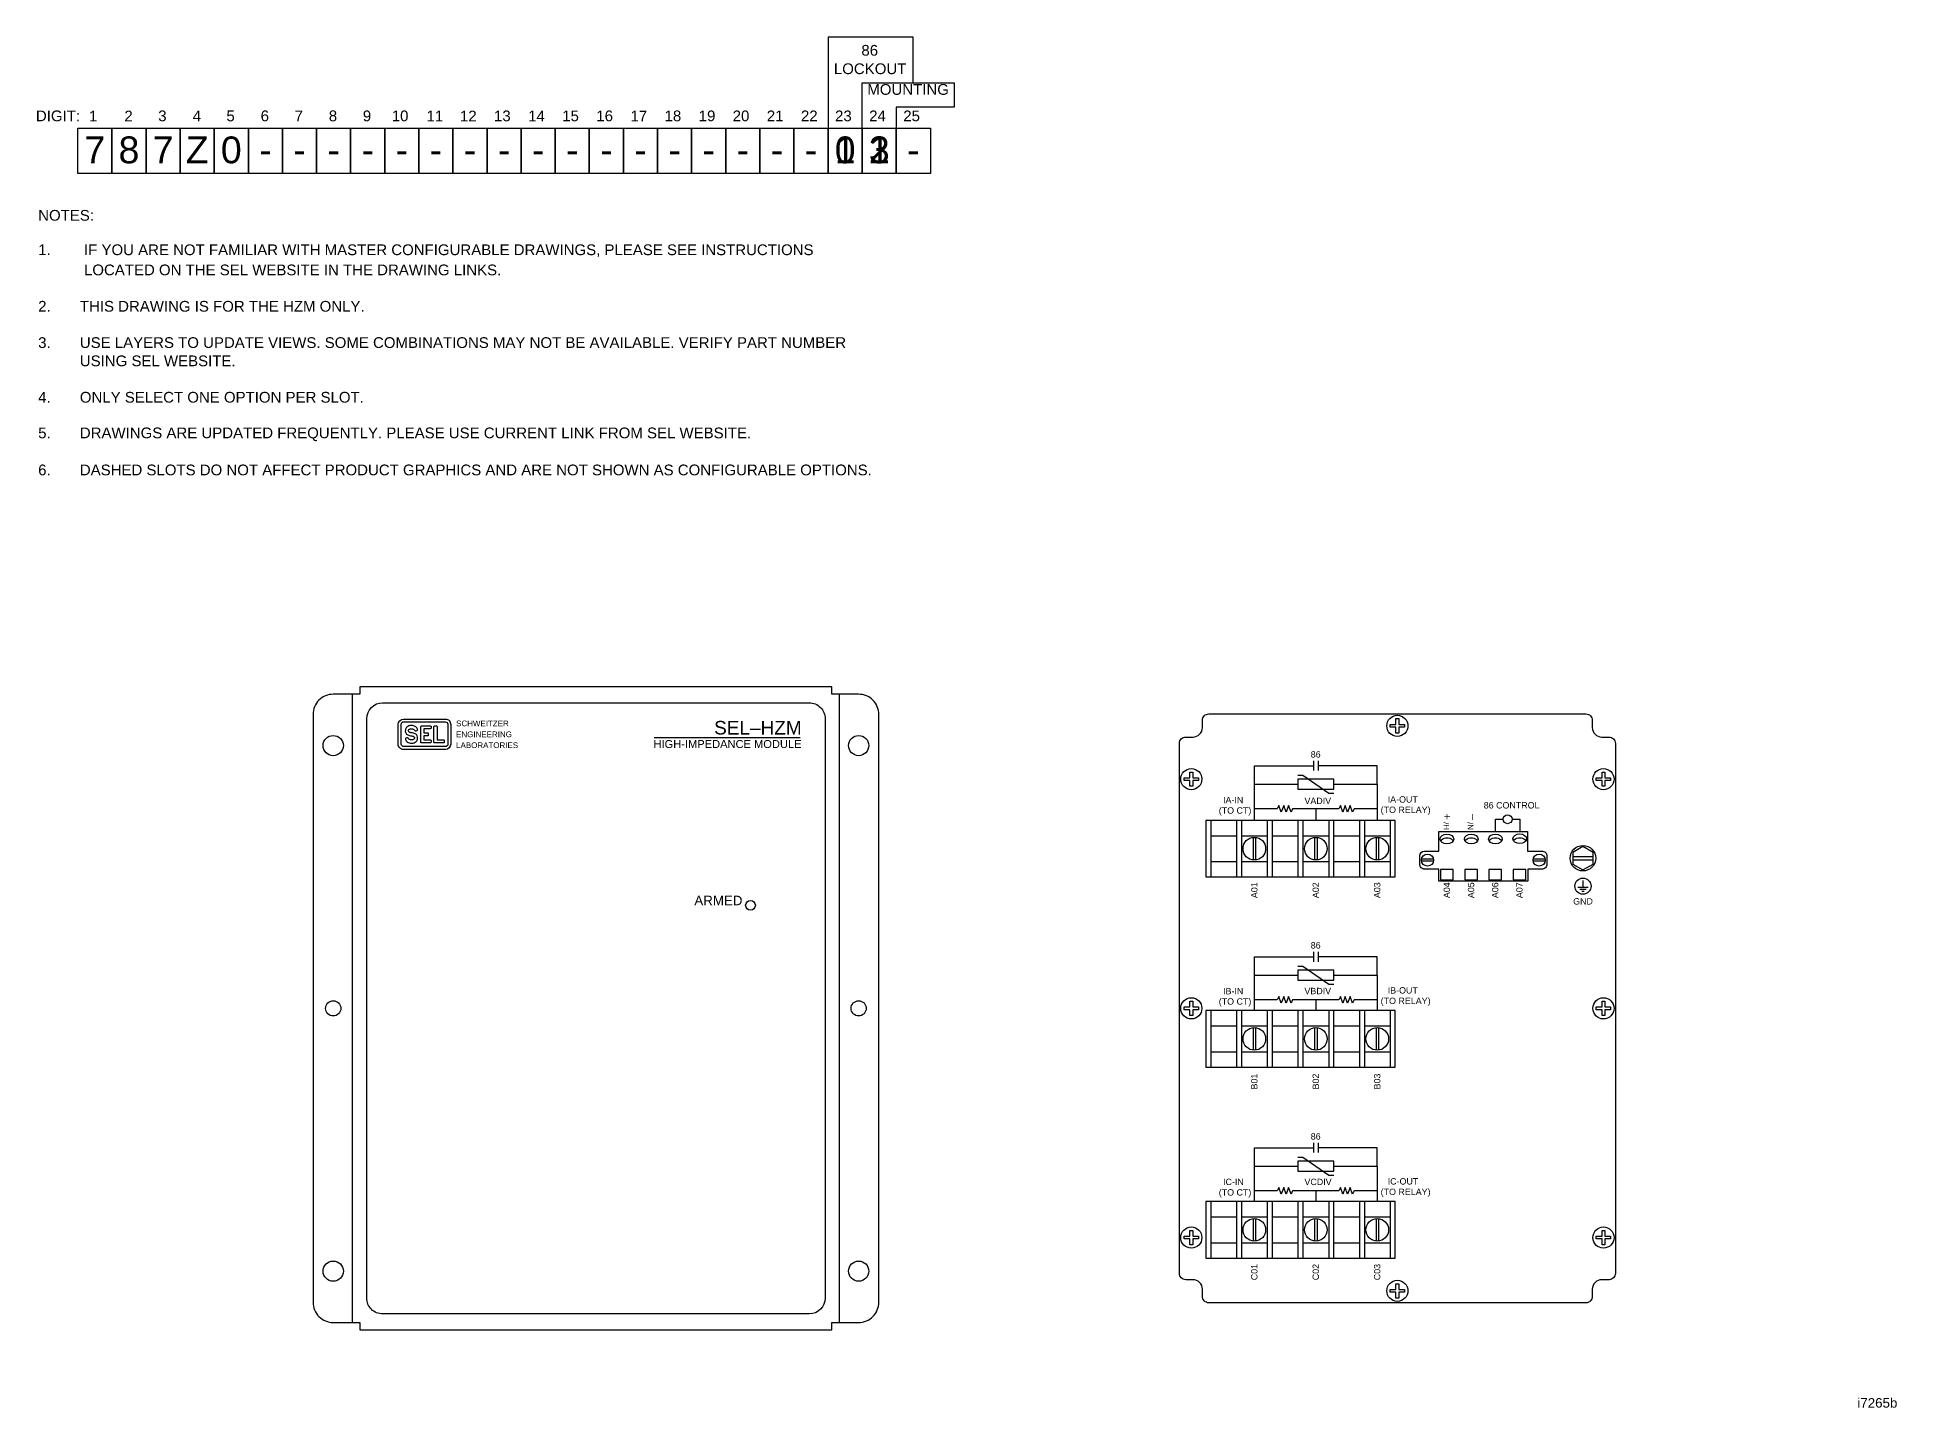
# Model space of a CAD drawing. Extents: x 0.5 to 23.5, y 0.5 to 17.5.
import ezdxf
from ezdxf.enums import TextEntityAlignment as Align

# ---------------------------------------------------------------- set-up
doc = ezdxf.new("R2010")
doc.units = 0
doc.header["$MEASUREMENT"] = 0
for name, color, linetype in [('1_00_____86_LOCKOUT_', 7, 'CONTINUOUS'), ('1_01__NONE', 7, 'CONTINUOUS'), ('1_02__YES', 7, 'CONTINUOUS'), ('2_00_____MOUNTING_', 7, 'CONTINUOUS'), ('2_01__PANEL_MOUNT', 7, 'CONTINUOUS'), ('2_02__19IN_BEZEL_MOUNT', 7, 'CONTINUOUS'), ('2_03__SURFACE_MOUNT', 7, 'CONTINUOUS'), ('3_00_____DWG_', 7, 'CONTINUOUS')]:
    doc.layers.add(name, color=color, linetype=linetype)
doc.styles.add('ARIAL', font='arial.ttf')

msp = doc.modelspace()

# ---------------------------------------------------------------- linework, layer by layer
at = {"layer": '1_00_____86_LOCKOUT_'}
msp.add_lwpolyline([(0.99, 16.326), (1.412, 16.326), (1.412, 15.763), (0.99, 15.763)], close=True, dxfattribs=at)
at = {"layer": '1_02__YES'}
for points in [[(15.546, 8.21), (15.546, 8.439), (16.278, 8.439)], [(16.278, 8.499), (16.278, 8.379)], [(16.334, 8.499), (16.334, 8.379)], [(17.066, 8.211), (17.066, 8.439), (16.334, 8.439)], [(18.528, 7.625), (18.528, 7.778), (18.623, 7.778)], [(18.733, 7.778), (18.828, 7.778), (18.828, 7.625)], [(17.614, 7.288), (17.761, 7.288)], [(17.761, 7.258), (17.614, 7.258)], [(18.994, 7.288), (19.141, 7.288)], [(19.141, 7.258), (18.994, 7.258)], [(15.546, 5.848), (15.546, 6.076), (16.278, 6.076)], [(16.278, 6.136), (16.278, 6.016)], [(16.334, 6.136), (16.334, 6.016)], [(17.066, 5.849), (17.066, 6.076), (16.334, 6.076)], [(15.546, 3.486), (15.546, 3.714), (16.278, 3.714)], [(16.278, 3.774), (16.278, 3.654)], [(16.334, 3.774), (16.334, 3.654)], [(17.066, 3.487), (17.066, 3.714), (16.334, 3.714)]]:
    msp.add_lwpolyline(points, dxfattribs=at)
msp.add_lwpolyline([(17.649, 7.385), (17.828, 7.385), (17.828, 7.625), (18.926, 7.625), (18.926, 7.385), (19.104, 7.385, -0.414214), (19.164, 7.325), (19.164, 7.221, -0.414214), (19.104, 7.161), (18.928, 7.161), (18.928, 7.014), (17.828, 7.014), (17.828, 7.161), (17.652, 7.161, -0.414214), (17.592, 7.221), (17.592, 7.325, -0.40023)], format="xyb", close=True, dxfattribs=at)
for points in [[(17.851, 7.507, -0.266949), (17.912, 7.546, -0.025647), (17.944, 7.546, -0.266949), (18.004, 7.507, -4.334144)], [(18.151, 7.507, -0.266949), (18.212, 7.546, -0.025647), (18.244, 7.546, -0.266949), (18.304, 7.507, -4.334144)], [(18.451, 7.507, -0.266949), (18.512, 7.546, -0.025647), (18.544, 7.546, -0.266949), (18.605, 7.507, -4.334144)], [(18.751, 7.51, -0.266949), (18.812, 7.549, -0.025647), (18.844, 7.549, -0.266949), (18.904, 7.51, -4.334144)]]:
    msp.add_lwpolyline(points, format="xyb", dxfattribs=at)
for points in [[(17.85, 7.156), (17.85, 7.028), (18.005, 7.028), (18.005, 7.156)], [(18.15, 7.156), (18.15, 7.028), (18.305, 7.028), (18.305, 7.156)], [(18.448, 7.156), (18.448, 7.028), (18.603, 7.028), (18.603, 7.156)], [(18.748, 7.156), (18.748, 7.028), (18.903, 7.028), (18.903, 7.156)]]:
    msp.add_lwpolyline(points, close=True, dxfattribs=at)
for centre, radius in [((18.678, 7.778), 0.055), ((17.688, 7.273), 0.075), ((19.068, 7.273), 0.075), ((9.312, 6.714), 0.06)]:
    msp.add_circle(centre, radius, dxfattribs=at)
for centre in [(17.928, 7.533), (18.228, 7.533), (18.528, 7.533), (18.828, 7.536)]:
    msp.add_ellipse(centre, major_axis=(-0.085, 0), ratio=0.707004, dxfattribs=at)
at = {"layer": '2_00_____MOUNTING_'}
msp.add_lwpolyline([(0.99, 16.326), (1.412, 16.326), (1.412, 15.763), (0.99, 15.763)], close=True, dxfattribs=at)
at = {"layer": '2_03__SURFACE_MOUNT'}
msp.add_lwpolyline([(4.48, 9.414), (4.48, 9.324), (4.15, 9.324, 0.414214), (3.9, 9.074), (3.9, 1.804, 0.414214), (4.15, 1.554), (4.48, 1.554), (4.48, 1.464), (10.32, 1.464), (10.32, 1.554), (10.65, 1.554, 0.414214), (10.9, 1.804), (10.9, 9.074, 0.414214), (10.65, 9.324), (10.35, 9.324), (10.32, 9.324), (10.32, 9.414), (4.481, 9.414)], format="xyb", dxfattribs=at)
for points in [[(4.39, 1.554), (4.39, 9.324)], [(10.41, 9.324), (10.41, 1.554)]]:
    msp.add_lwpolyline(points, dxfattribs=at)
for centre, radius in [((4.15, 8.689), 0.125), ((10.65, 8.689), 0.125), ((4.15, 5.439), 0.094), ((10.65, 5.439), 0.094), ((4.15, 2.189), 0.125), ((10.65, 2.189), 0.125)]:
    msp.add_circle(centre, radius, dxfattribs=at)
at = {"layer": '3_00_____DWG_'}
for points in [[(10.272, 17.451), (10.272, 16.326), (10.693, 16.326), (10.694, 16.888), (11.326, 16.888), (11.326, 17.451)], [(0.99, 16.326), (1.412, 16.326), (1.412, 15.763), (0.99, 15.763)], [(1.412, 16.326), (1.834, 16.326), (1.834, 15.763), (1.412, 15.763)], [(1.834, 16.326), (2.256, 16.326), (2.256, 15.763), (1.834, 15.763)], [(2.256, 16.326), (2.678, 16.326), (2.678, 15.763), (2.256, 15.763)], [(2.678, 16.326), (3.1, 16.326), (3.1, 15.763), (2.678, 15.763)], [(3.1, 16.326), (3.522, 16.326), (3.522, 15.763), (3.1, 15.763)], [(3.522, 16.326), (3.943, 16.326), (3.943, 15.763), (3.522, 15.763)], [(3.943, 16.326), (4.365, 16.326), (4.365, 15.763), (3.943, 15.763)], [(4.365, 16.326), (4.787, 16.326), (4.787, 15.763), (4.365, 15.763)], [(4.787, 16.326), (5.209, 16.326), (5.209, 15.763), (4.787, 15.763)], [(5.209, 16.326), (5.631, 16.326), (5.631, 15.763), (5.209, 15.763)], [(5.631, 16.326), (6.053, 16.326), (6.053, 15.763), (5.631, 15.763)], [(6.053, 16.326), (6.475, 16.326), (6.475, 15.763), (6.053, 15.763)], [(6.475, 16.326), (6.897, 16.326), (6.897, 15.763), (6.475, 15.763)], [(6.897, 16.326), (7.318, 16.326), (7.318, 15.763), (6.897, 15.763)], [(7.318, 16.326), (7.74, 16.326), (7.74, 15.763), (7.318, 15.763)], [(7.74, 16.326), (8.162, 16.326), (8.162, 15.763), (7.74, 15.763)], [(8.162, 16.326), (8.584, 16.326), (8.584, 15.763), (8.162, 15.763)], [(8.584, 16.326), (9.006, 16.326), (9.006, 15.763), (8.584, 15.763)], [(9.006, 16.326), (9.428, 16.326), (9.428, 15.763), (9.006, 15.763)], [(9.428, 16.326), (9.85, 16.326), (9.85, 15.763), (9.428, 15.763)], [(9.85, 16.326), (10.272, 16.326), (10.272, 15.763), (9.85, 15.763)], [(10.272, 16.326), (10.693, 16.326), (10.693, 15.763), (10.272, 15.763)], [(10.693, 16.326), (11.115, 16.326), (11.115, 15.763), (10.693, 15.763)], [(11.115, 16.326), (11.537, 16.326), (11.537, 15.763), (11.115, 15.763)], [(17.297, 9.022), (17.332, 9.022), (17.332, 8.951), (17.403, 8.951), (17.403, 8.916), (17.332, 8.916), (17.332, 8.844), (17.297, 8.844), (17.297, 8.916), (17.226, 8.916), (17.226, 8.951), (17.297, 8.951)], [(14.748, 8.362), (14.783, 8.362), (14.783, 8.291), (14.854, 8.291), (14.854, 8.256), (14.783, 8.256), (14.783, 8.185), (14.748, 8.185), (14.748, 8.256), (14.677, 8.256), (14.677, 8.291), (14.748, 8.291)], [(19.846, 8.362), (19.881, 8.362), (19.881, 8.291), (19.952, 8.291), (19.952, 8.256), (19.881, 8.256), (19.881, 8.185), (19.846, 8.185), (19.846, 8.256), (19.775, 8.256), (19.775, 8.291), (19.846, 8.291)], [(16.084, 8.272), (16.084, 8.149), (16.529, 8.149), (16.529, 8.272), (16.084, 8.272)], [(14.944, 7.764), (14.944, 7.064), (17.287, 7.064), (17.287, 7.764)], [(14.748, 5.528), (14.783, 5.528), (14.783, 5.457), (14.854, 5.457), (14.854, 5.422), (14.783, 5.422), (14.783, 5.35), (14.748, 5.35), (14.748, 5.422), (14.677, 5.422), (14.677, 5.457), (14.748, 5.457)], [(19.846, 5.528), (19.881, 5.528), (19.881, 5.457), (19.952, 5.457), (19.952, 5.422), (19.881, 5.422), (19.881, 5.35), (19.846, 5.35), (19.846, 5.422), (19.775, 5.422), (19.775, 5.457), (19.846, 5.457)], [(14.944, 5.411), (14.944, 4.711), (17.287, 4.711), (17.287, 5.411)], [(14.944, 3.049), (14.944, 2.349), (17.287, 2.349), (17.287, 3.049)], [(14.748, 2.693), (14.783, 2.693), (14.783, 2.622), (14.854, 2.622), (14.854, 2.587), (14.783, 2.587), (14.783, 2.516), (14.748, 2.516), (14.748, 2.587), (14.677, 2.587), (14.677, 2.622), (14.748, 2.622)], [(19.846, 2.693), (19.881, 2.693), (19.881, 2.622), (19.952, 2.622), (19.952, 2.587), (19.881, 2.587), (19.881, 2.516), (19.846, 2.516), (19.846, 2.587), (19.775, 2.587), (19.775, 2.622), (19.846, 2.622)], [(17.297, 2.033), (17.332, 2.033), (17.332, 1.962), (17.403, 1.962), (17.403, 1.927), (17.332, 1.927), (17.332, 1.856), (17.297, 1.856), (17.297, 1.927), (17.226, 1.927), (17.226, 1.962), (17.297, 1.962)]]:
    msp.add_lwpolyline(points, close=True, dxfattribs=at)
for points in [[(10.693, 16.326), (10.694, 16.888), (11.83, 16.888), (11.83, 16.586), (11.115, 16.586), (11.115, 16.326)], [(8.122, 8.789), (9.928, 8.789)], [(16.084, 8.323), (16.145, 8.323), (16.468, 8.099), (16.529, 8.099)], [(15.546, 7.764), (15.546, 8.21), (16.084, 8.21)], [(16.529, 8.211), (17.066, 8.211), (17.066, 7.764)], [(17.066, 7.905), (16.779, 7.905), (16.759, 7.864), (16.729, 7.947), (16.699, 7.864), (16.669, 7.947), (16.639, 7.864), (16.609, 7.947), (16.589, 7.905), (16.019, 7.905), (15.999, 7.864), (15.969, 7.947), (15.939, 7.864), (15.909, 7.947), (15.879, 7.864), (15.849, 7.947), (15.829, 7.905), (15.546, 7.905)], [(16.306, 7.905), (16.306, 7.764)], [(15.005, 7.764), (15.005, 7.064)], [(15.324, 7.764), (15.324, 7.064)], [(15.385, 7.764), (15.385, 7.064)], [(15.705, 7.764), (15.705, 7.064)], [(15.765, 7.764), (15.765, 7.064)], [(16.085, 7.764), (16.085, 7.064)], [(16.146, 7.764), (16.146, 7.064)], [(16.465, 7.764), (16.465, 7.064)], [(16.526, 7.764), (16.526, 7.064)], [(16.846, 7.764), (16.846, 7.064)], [(16.907, 7.764), (16.907, 7.064)], [(17.226, 7.764), (17.226, 7.064)], [(15.005, 7.574), (15.324, 7.574)], [(15.385, 7.574), (15.705, 7.574)], [(15.53, 7.553), (15.53, 7.274)], [(15.56, 7.553), (15.56, 7.274)], [(15.765, 7.574), (16.085, 7.574)], [(16.146, 7.574), (16.465, 7.574)], [(16.291, 7.553), (16.291, 7.274)], [(16.321, 7.553), (16.321, 7.274)], [(16.526, 7.574), (16.846, 7.574)], [(16.907, 7.574), (17.226, 7.574)], [(17.051, 7.553), (17.051, 7.274)], [(17.081, 7.553), (17.081, 7.274)], [(19.61, 7.44), (19.485, 7.368), (19.485, 7.223), (19.61, 7.151), (19.735, 7.223), (19.735, 7.368), (19.61, 7.44)], [(15.005, 7.254), (15.324, 7.254)], [(15.385, 7.254), (15.705, 7.254)], [(15.765, 7.254), (16.085, 7.254)], [(16.146, 7.254), (16.465, 7.254)], [(16.526, 7.254), (16.846, 7.254)], [(16.907, 7.254), (17.226, 7.254)], [(19.485, 7.316), (19.735, 7.316)], [(19.485, 7.276), (19.735, 7.276)], [(19.549, 6.939), (19.673, 6.939)], [(19.572, 6.914), (19.651, 6.914)], [(19.61, 7.019), (19.61, 6.939)], [(19.597, 6.89), (19.626, 6.89)], [(15.546, 5.411), (15.546, 5.848), (16.084, 5.848)], [(16.084, 5.961), (16.145, 5.961), (16.468, 5.737), (16.529, 5.737)], [(16.084, 5.91), (16.084, 5.787), (16.529, 5.787), (16.529, 5.91), (16.084, 5.91)], [(16.529, 5.849), (17.066, 5.849), (17.066, 5.411)], [(17.066, 5.543), (16.779, 5.543), (16.759, 5.502), (16.729, 5.584), (16.699, 5.502), (16.669, 5.584), (16.639, 5.502), (16.609, 5.584), (16.589, 5.543), (16.019, 5.543), (15.999, 5.502), (15.969, 5.584), (15.939, 5.502), (15.909, 5.584), (15.879, 5.502), (15.849, 5.584), (15.829, 5.543), (15.546, 5.543)], [(16.306, 5.543), (16.306, 5.411)], [(15.005, 5.411), (15.005, 4.711)], [(15.324, 5.411), (15.324, 4.711)], [(15.385, 5.411), (15.385, 4.711)], [(15.705, 5.411), (15.705, 4.711)], [(15.765, 5.411), (15.765, 4.711)], [(16.085, 5.411), (16.085, 4.711)], [(16.146, 5.411), (16.146, 4.711)], [(16.465, 5.411), (16.465, 4.711)], [(16.526, 5.411), (16.526, 4.711)], [(16.846, 5.411), (16.846, 4.711)], [(16.907, 5.411), (16.907, 4.711)], [(17.226, 5.411), (17.226, 4.711)], [(15.005, 5.221), (15.324, 5.221)], [(15.385, 5.221), (15.705, 5.221)], [(15.53, 5.201), (15.53, 4.922)], [(15.56, 5.201), (15.56, 4.922)], [(15.765, 5.221), (16.085, 5.221)], [(16.146, 5.221), (16.465, 5.221)], [(16.291, 5.201), (16.291, 4.922)], [(16.321, 5.201), (16.321, 4.922)], [(16.526, 5.221), (16.846, 5.221)], [(16.907, 5.221), (17.226, 5.221)], [(17.051, 5.201), (17.051, 4.922)], [(17.081, 5.201), (17.081, 4.922)], [(15.005, 4.901), (15.324, 4.901)], [(15.385, 4.901), (15.705, 4.901)], [(15.765, 4.901), (16.085, 4.901)], [(16.146, 4.901), (16.465, 4.901)], [(16.526, 4.901), (16.846, 4.901)], [(16.907, 4.901), (17.226, 4.901)], [(15.546, 3.049), (15.546, 3.486), (16.084, 3.486)], [(16.084, 3.598), (16.145, 3.598), (16.468, 3.375), (16.529, 3.375)], [(16.084, 3.547), (16.084, 3.425), (16.529, 3.425), (16.529, 3.547), (16.084, 3.547)], [(16.529, 3.487), (17.066, 3.487), (17.066, 3.049)], [(17.066, 3.181), (16.779, 3.181), (16.759, 3.14), (16.729, 3.222), (16.699, 3.14), (16.669, 3.222), (16.639, 3.14), (16.609, 3.222), (16.589, 3.181), (16.019, 3.181), (15.999, 3.14), (15.969, 3.222), (15.939, 3.14), (15.909, 3.222), (15.879, 3.14), (15.849, 3.222), (15.829, 3.181), (15.546, 3.181)], [(15.005, 3.049), (15.005, 2.349)], [(15.324, 3.049), (15.324, 2.349)], [(15.385, 3.049), (15.385, 2.349)], [(15.705, 3.049), (15.705, 2.349)], [(15.765, 3.049), (15.765, 2.349)], [(16.085, 3.049), (16.085, 2.349)], [(16.146, 3.049), (16.146, 2.349)], [(16.306, 3.181), (16.306, 3.049)], [(16.465, 3.049), (16.465, 2.349)], [(16.526, 3.049), (16.526, 2.349)], [(16.846, 3.049), (16.846, 2.349)], [(16.907, 3.049), (16.907, 2.349)], [(17.226, 3.049), (17.226, 2.349)], [(15.005, 2.859), (15.324, 2.859)], [(15.385, 2.859), (15.705, 2.859)], [(15.53, 2.838), (15.53, 2.56)], [(15.56, 2.838), (15.56, 2.56)], [(15.765, 2.859), (16.085, 2.859)], [(16.146, 2.859), (16.465, 2.859)], [(16.291, 2.838), (16.291, 2.56)], [(16.321, 2.838), (16.321, 2.56)], [(16.526, 2.859), (16.846, 2.859)], [(16.907, 2.859), (17.226, 2.859)], [(17.051, 2.838), (17.051, 2.56)], [(17.081, 2.838), (17.081, 2.56)], [(15.005, 2.539), (15.324, 2.539)], [(15.385, 2.539), (15.705, 2.539)], [(15.765, 2.539), (16.085, 2.539)], [(16.146, 2.539), (16.465, 2.539)], [(16.526, 2.539), (16.846, 2.539)], [(16.907, 2.539), (17.226, 2.539)]]:
    msp.add_lwpolyline(points, dxfattribs=at)
for points in [[(4.761, 9.219), (10.038, 9.219, -0.414214), (10.235, 9.022), (10.235, 1.856, -0.414213), (10.038, 1.659), (4.761, 1.659, -0.414214), (4.565, 1.856), (4.565, 9.022, -0.414213)], [(5.019, 9.017), (5.538, 9.017, -0.41811), (5.603, 8.951), (5.603, 8.707, -0.404471), (5.538, 8.64), (5.019, 8.64, -0.41811), (4.954, 8.706), (4.954, 8.95, -0.404471)], [(5.025, 8.983), (5.535, 8.983, -0.378768), (5.569, 8.952), (5.569, 8.707, -0.441125), (5.535, 8.676), (5.025, 8.676, -0.378768), (4.99, 8.706), (4.99, 8.951, -0.441125)], [(14.982, 9.081), (19.647, 9.081, -0.414214), (19.726, 9.002), (19.726, 8.913, 0.414214), (19.844, 8.795), (19.933, 8.795, -0.414214), (20.011, 8.716), (20.011, 2.161, -0.414214), (19.933, 2.083), (19.844, 2.083, 0.414214), (19.726, 1.965), (19.726, 1.876, -0.414214), (19.647, 1.797), (14.982, 1.797, -0.414214), (14.903, 1.876), (14.903, 1.965, 0.414214), (14.785, 2.083), (14.696, 2.083, -0.414214), (14.618, 2.161), (14.618, 8.716, -0.414214), (14.696, 8.795), (14.785, 8.795, 0.414214), (14.903, 8.913), (14.903, 9.002, -0.414214)], [(5.114, 8.937, 0.192116), (5.059, 8.915, 0.12608), (5.042, 8.882, 0.336344), (5.073, 8.821, 0.087668), (5.117, 8.809, -0.022201), (5.131, 8.807, -0.039737), (5.14, 8.804, -0.23043), (5.156, 8.788, -0.182747), (5.155, 8.775, -0.221111), (5.125, 8.759, -0.058363), (5.106, 8.759, -0.13415), (5.087, 8.768, 0.006668), (5.076, 8.781, 0.085557), (5.074, 8.783, 0.231613), (5.048, 8.781, 0.170757), (5.043, 8.774, 0.118457), (5.044, 8.764, 0.153081), (5.066, 8.735, 0.186266), (5.122, 8.719, 0.192116), (5.177, 8.741, 0.12608), (5.194, 8.774, 0.336344), (5.163, 8.835, 0.087668), (5.118, 8.847, -0.022201), (5.105, 8.849, -0.039737), (5.096, 8.852, -0.23043), (5.08, 8.868, -0.182747), (5.081, 8.881, -0.221111), (5.111, 8.897, -0.058363), (5.129, 8.897, -0.13415), (5.149, 8.888, 0.006668), (5.16, 8.875, 0.085557), (5.162, 8.873, 0.231613), (5.188, 8.875, 0.170757), (5.193, 8.882, 0.118457), (5.192, 8.892, 0.153081), (5.17, 8.921, 0.186266)], [(5.243, 8.934), (5.351, 8.934, -0.424366), (5.361, 8.924), (5.361, 8.906, -0.404134), (5.351, 8.896), (5.27, 8.896), (5.27, 8.846), (5.317, 8.846, -0.477137), (5.325, 8.837), (5.325, 8.817, -0.353971), (5.317, 8.808), (5.27, 8.808), (5.27, 8.759), (5.351, 8.759, -0.424366), (5.361, 8.749), (5.361, 8.731, -0.404134), (5.351, 8.721), (5.243, 8.721, -0.432614), (5.233, 8.732), (5.233, 8.923, -0.396049)], [(5.405, 8.934), (5.424, 8.934, -0.432614), (5.434, 8.923), (5.434, 8.759), (5.514, 8.759, -0.424366), (5.523, 8.749), (5.523, 8.731, -0.404134), (5.514, 8.721), (5.405, 8.721, -0.432614), (5.395, 8.732), (5.395, 8.923, -0.396049)]]:
    msp.add_lwpolyline(points, format="xyb", close=True, dxfattribs=at)
for centre, radius in [((17.315, 8.933), 0.131), ((14.765, 8.274), 0.131), ((19.864, 8.274), 0.131), ((15.545, 7.414), 0.14), ((16.306, 7.414), 0.14), ((17.066, 7.414), 0.14), ((19.61, 7.296), 0.158), ((19.61, 6.95), 0.1), ((14.765, 5.439), 0.131), ((19.864, 5.439), 0.131), ((15.545, 5.061), 0.14), ((16.306, 5.061), 0.14), ((17.066, 5.061), 0.14), ((15.545, 2.699), 0.14), ((16.306, 2.699), 0.14), ((17.066, 2.699), 0.14), ((14.765, 2.604), 0.131), ((19.864, 2.604), 0.131), ((17.315, 1.945), 0.131)]:
    msp.add_circle(centre, radius, dxfattribs=at)

# ---------------------------------------------------------------- texts
at = {"layer": '1_01__NONE', "style": 'ARIAL'}
msp.add_text('0', height=0.332, dxfattribs=at).set_placement((10.483, 15.891), align=Align.CENTER)
at = {"layer": '1_02__YES', "style": 'ARIAL'}
for s, height, p in [('1', 0.332, (10.483, 15.891)), ('ARMED', 0.118, (8.915, 6.714))]:
    msp.add_text(s, height=height, dxfattribs=at).set_placement(p, align=Align.CENTER)
for s, p in [('86', (16.243, 8.541)), ('86 CONTROL', (18.383, 7.911)), ('86', (16.243, 6.179)), ('86', (16.243, 3.816)), ('86', (16.243, 3.816))]:
    msp.add_text(s, height=0.0787, dxfattribs=at).set_placement(p)
for s, height, p in [('+', 0.0983, (17.977, 7.769)), ('–', 0.0983, (18.277, 7.767)), ('H/', 0.0688, (17.954, 7.646)), ('N/', 0.0688, (18.254, 7.646)), ('A04', 0.0787, (17.965, 6.802)), ('A05', 0.0787, (18.265, 6.802)), ('A06', 0.0787, (18.563, 6.802)), ('A07', 0.0787, (18.863, 6.802))]:
    msp.add_text(s, height=height, rotation=90, dxfattribs=at).set_placement(p)
at = {"layer": '2_01__PANEL_MOUNT', "style": 'ARIAL'}
msp.add_text('1', height=0.332, dxfattribs=at).set_placement((10.905, 15.891), align=Align.CENTER)
at = {"layer": '2_02__19IN_BEZEL_MOUNT', "style": 'ARIAL'}
msp.add_text('2', height=0.332, dxfattribs=at).set_placement((10.905, 15.891), align=Align.CENTER)
at = {"layer": '2_03__SURFACE_MOUNT', "style": 'ARIAL'}
msp.add_text('3', height=0.332, dxfattribs=at).set_placement((10.905, 15.891), align=Align.CENTER)
at = {"layer": '3_00_____DWG_', "style": 'ARIAL'}
for s, height, p in [('86', 0.1328, (10.787, 17.222)), ('LOCKOUT', 0.1328, (10.792, 16.994)), ('MOUNTING', 0.1328, (11.262, 16.738)), ('7', 0.332, (1.201, 15.891)), ('8', 0.332, (1.623, 15.891)), ('7', 0.332, (2.045, 15.891)), ('Z', 0.332, (2.467, 15.891)), ('0', 0.332, (2.889, 15.891)), ('-', 0.332, (3.311, 15.891)), ('-', 0.332, (3.733, 15.891)), ('-', 0.332, (4.155, 15.891)), ('-', 0.332, (4.577, 15.891)), ('-', 0.332, (4.998, 15.891)), ('-', 0.332, (5.42, 15.891)), ('-', 0.332, (5.842, 15.891)), ('-', 0.332, (6.264, 15.891)), ('-', 0.332, (6.686, 15.891)), ('-', 0.332, (7.108, 15.891)), ('-', 0.332, (7.53, 15.891)), ('-', 0.332, (7.952, 15.891)), ('-', 0.332, (8.373, 15.891)), ('-', 0.332, (8.795, 15.891)), ('-', 0.332, (9.217, 15.891)), ('-', 0.332, (9.639, 15.891)), ('-', 0.332, (10.061, 15.891)), ('-', 0.332, (11.327, 15.891))]:
    msp.add_text(s, height=height, dxfattribs=at).set_placement(p, align=Align.CENTER)
for s, height, p in [('DIGIT:', 0.1328, (0.472, 16.411)), ('1', 0.133, (1.129, 16.409)), ('2', 0.133, (1.566, 16.409)), ('3', 0.133, (1.985, 16.411)), ('4', 0.133, (2.412, 16.409)), ('5', 0.133, (2.829, 16.411)), ('6', 0.133, (3.252, 16.411)), ('7', 0.133, (3.672, 16.409)), ('8', 0.133, (4.095, 16.411)), ('9', 0.133, (4.516, 16.411)), ('10', 0.1328, (4.874, 16.411)), ('11', 0.1328, (5.303, 16.409)), ('12', 0.1328, (5.718, 16.409)), ('13', 0.1328, (6.139, 16.411)), ('14', 0.1328, (6.561, 16.409)), ('15', 0.1328, (6.983, 16.411)), ('16', 0.1328, (7.405, 16.411)), ('17', 0.1328, (7.827, 16.409)), ('18', 0.1328, (8.249, 16.411)), ('19', 0.1328, (8.671, 16.411)), ('20', 0.1328, (9.092, 16.411)), ('21', 0.1328, (9.514, 16.411)), ('22', 0.1328, (9.936, 16.411)), ('23', 0.1328, (10.358, 16.411)), ('24', 0.1328, (10.78, 16.411)), ('25', 0.1328, (11.202, 16.411)), ('NOTES:', 0.1328, (0.5, 15.181)), ('1.        IF YOU ARE NOT FAMILIAR WITH MASTER CONFIGURABLE DRAWINGS, PLEASE SEE INSTRUCTIONS', 0.13275, (0.5, 14.755)), ('           LOCATED ON THE SEL WEBSITE IN THE DRAWING LINKS.', 0.13275, (0.5, 14.506)), ('2.       THIS DRAWING IS FOR THE HZM ONLY. ', 0.13275, (0.5, 14.056)), ('3.       USE LAYERS TO UPDATE VIEWS. SOME COMBINATIONS MAY NOT BE AVAILABLE. VERIFY PART NUMBER', 0.13275, (0.5, 13.607)), ('          USING SEL WEBSITE.', 0.13275, (0.5, 13.381)), ('4.       ONLY SELECT ONE OPTION PER SLOT.', 0.13275, (0.5, 12.931)), ('5.       DRAWINGS ARE UPDATED FREQUENTLY. PLEASE USE CURRENT LINK FROM SEL WEBSITE.', 0.13275, (0.5, 12.49)), ('6.       DASHED SLOTS DO NOT AFFECT PRODUCT GRAPHICS AND ARE NOT SHOWN AS CONFIGURABLE OPTIONS.', 0.13275, (0.5, 12.032)), ('SCHWEITZER', 0.0706, (5.67, 8.928)), ('SEL–HZM', 0.1681, (8.862, 8.826)), ('ENGINEERING', 0.0706, (5.67, 8.793)), ('HIGH-IMPEDANCE MODULE', 0.09833, (8.112, 8.659)), ('LABORATORIES', 0.0706, (5.67, 8.658)), ('IA-IN', 0.0787, (15.158, 7.976)), ('IA-OUT', 0.0787, (17.195, 7.984)), ('(TO CT)', 0.0787, (15.105, 7.847)), ('VADIV', 0.0787, (16.165, 7.966)), ('(TO RELAY)', 0.0787, (17.108, 7.855)), ('GND', 0.0787, (19.489, 6.723)), ('(TO CT)', 0.0787, (15.105, 5.485)), ('IB-IN', 0.0787, (15.158, 5.613)), ('VBDIV', 0.0787, (16.165, 5.614)), ('(TO RELAY)', 0.0787, (17.108, 5.492)), ('IB-OUT', 0.0787, (17.195, 5.622)), ('IC-IN', 0.0787, (15.158, 3.253)), ('VCDIV', 0.0787, (16.165, 3.253)), ('IC-OUT', 0.0787, (17.195, 3.26)), ('(TO CT)', 0.0787, (15.105, 3.123)), ('(TO RELAY)', 0.0787, (17.108, 3.13))]:
    msp.add_text(s, height=height, dxfattribs=at).set_placement(p)
for s, p in [('A01', (15.584, 6.802)), ('A02', (16.344, 6.802)), ('A03', (17.104, 6.802)), ('B01', (15.584, 4.436)), ('B02', (16.344, 4.436)), ('B03', (17.104, 4.436)), ('C01', (15.584, 2.076)), ('C02', (16.344, 2.076)), ('C03', (17.104, 2.076))]:
    msp.add_text(s, height=0.0787, rotation=90, dxfattribs=at).set_placement(p)
msp.add_text('i7265b', height=0.118, dxfattribs=at).set_placement((23.5, 0.5), align=Align.RIGHT)

doc.saveas('drawing.dxf')
